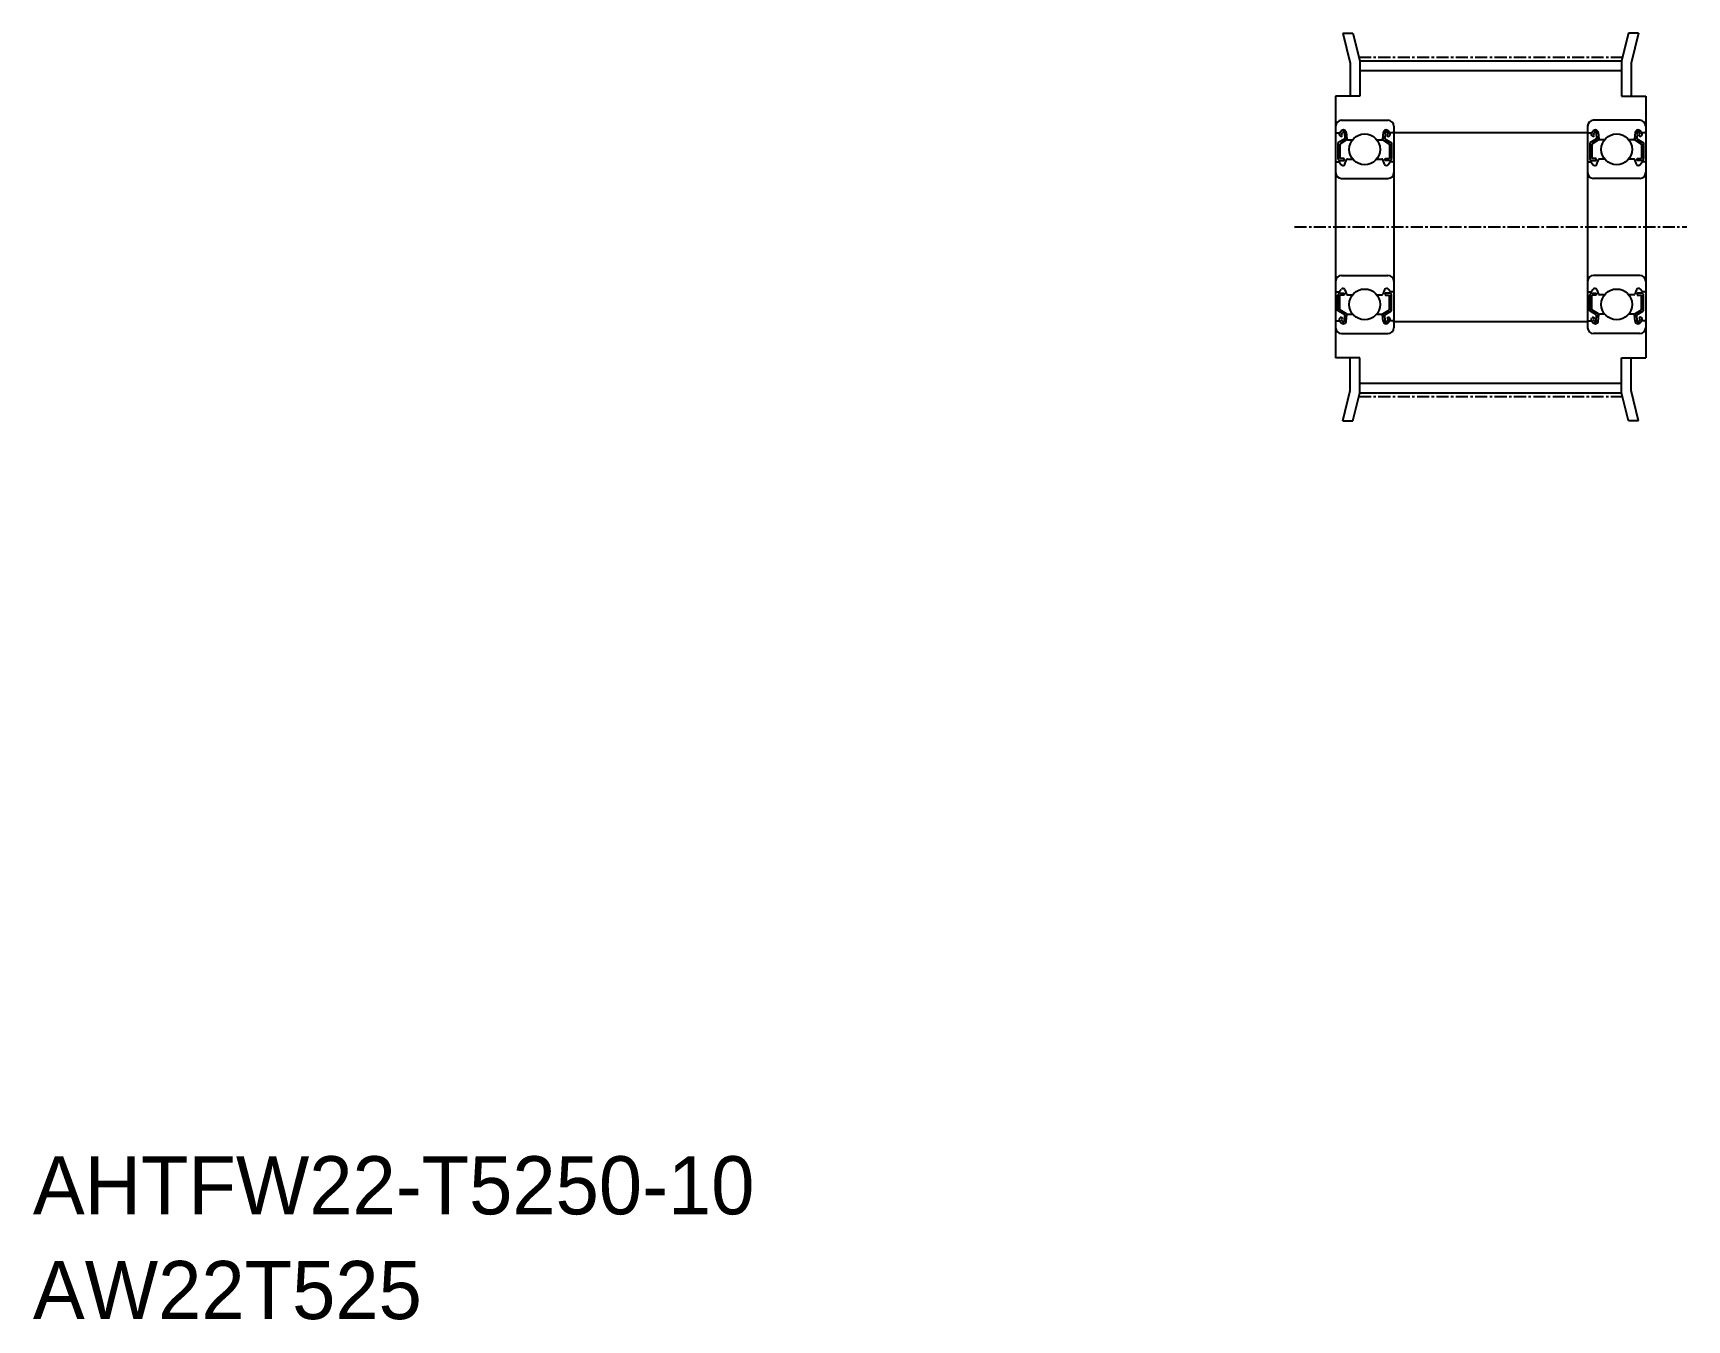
# Model space of a CAD drawing. Extents: x -286 to -115, y -61 to 72.
import ezdxf

# ---------------------------------------------------------------- set-up
doc = ezdxf.new("R2010")
doc.units = 0
doc.linetypes.add('CENTER', pattern=[2, 1.25, -0.25, 0.25, -0.25])
doc.layers.get('0').update_dxf_attribs({"linetype": 'CONTINUOUS'})
doc.layers.add('CENTER', color=1, linetype='CENTER')

msp = doc.modelspace()

# ---------------------------------------------------------------- linework, layer by layer
for p, q in [((-150.8, 71.91), (-150.05, 68.82)), ((-150.8, 71.91), (-149.77, 71.91)), ((-149.77, 71.91), (-149.05, 69.04)), ((-121.33, 71.91), (-122.05, 69.04)), ((-120.3, 71.91), (-121.33, 71.91)), ((-120.3, 71.91), (-121.05, 68.82)), ((-150.05, 68.82), (-150.05, 65.41)), ((-149.05, 69.04), (-149.05, 65.41)), ((-149.05, 69.04), (-122.05, 69.04)), ((-122.05, 69.04), (-122.05, 65.41)), ((-121.05, 68.82), (-121.05, 65.41)), ((-149.05, 68.04), (-122.05, 68.04)), ((-149.05, 65.41), (-151.55, 65.41)), ((-151.55, 65.41), (-151.55, 41.91)), ((-151.55, 65.41), (-151.55, 38.41)), ((-122.05, 65.41), (-119.55, 65.41)), ((-119.55, 65.41), (-119.55, 41.91)), ((-119.55, 65.41), (-119.55, 38.41)), ((-151.55, 62.31), (-151.55, 41.51)), ((-151.45, 61.61), (-151.14, 61.61)), ((-151.14, 61.61), (-150.98, 61.81)), ((-150.99, 61.48), (-150.82, 61.68)), ((-150.85, 61.34), (-150.99, 61.48)), ((-150.95, 62.91), (-146.15, 62.91)), ((-150.65, 61.62), (-150.62, 61.01)), ((-150.45, 61.64), (-150.4, 61)), ((-146.65, 61.64), (-146.7, 61)), ((-146.45, 61.62), (-146.48, 61.01)), ((-146.11, 61.48), (-146.28, 61.68)), ((-146.26, 61.34), (-146.11, 61.48)), ((-145.96, 61.61), (-146.12, 61.81)), ((-145.65, 61.61), (-145.96, 61.61)), ((-145.55, 62.31), (-145.55, 41.51)), ((-125.55, 62.31), (-125.55, 41.51)), ((-125.45, 61.61), (-125.14, 61.61)), ((-125.14, 61.61), (-124.98, 61.81)), ((-124.99, 61.48), (-124.82, 61.68)), ((-124.85, 61.34), (-124.99, 61.48)), ((-120.15, 62.91), (-124.95, 62.91)), ((-124.65, 61.62), (-124.62, 61.01)), ((-124.45, 61.64), (-124.4, 61)), ((-120.65, 61.64), (-120.7, 61)), ((-120.45, 61.62), (-120.48, 61.01)), ((-120.11, 61.48), (-120.28, 61.68)), ((-120.26, 61.34), (-120.11, 61.48)), ((-119.96, 61.61), (-120.12, 61.81)), ((-119.65, 61.61), (-119.96, 61.61)), ((-119.55, 62.31), (-119.55, 41.51)), ((-150.62, 61.01), (-151.32, 60.57)), ((-151.32, 60.57), (-151.32, 58.96)), ((-150.99, 61.2), (-151.13, 61.34)), ((-150.42, 60.9), (-151.12, 60.46)), ((-151.12, 60.46), (-151.12, 58.96)), ((-150.99, 61.2), (-150.85, 61.34)), ((-150.42, 61.25), (-150.42, 60.9)), ((-150.3, 60.91), (-149.78, 60.91)), ((-147.32, 60.91), (-146.8, 60.91)), ((-146.68, 61.25), (-146.68, 60.9)), ((-146.68, 60.9), (-145.98, 60.46)), ((-146.48, 61.01), (-145.78, 60.57)), ((-146.11, 61.2), (-146.26, 61.34)), ((-146.11, 61.2), (-145.97, 61.34)), ((-145.98, 60.46), (-145.98, 58.96)), ((-145.78, 60.57), (-145.78, 58.96)), ((-124.62, 61.01), (-125.32, 60.57)), ((-125.32, 60.57), (-125.32, 58.96)), ((-124.99, 61.2), (-125.13, 61.34)), ((-124.42, 60.9), (-125.12, 60.46)), ((-125.12, 60.46), (-125.12, 58.96)), ((-124.99, 61.2), (-124.85, 61.34)), ((-124.42, 61.25), (-124.42, 60.9)), ((-123.78, 60.91), (-124.3, 60.91)), ((-120.8, 60.91), (-121.32, 60.91)), ((-120.68, 61.25), (-120.68, 60.9)), ((-120.68, 60.9), (-119.98, 60.46)), ((-120.48, 61.01), (-119.78, 60.57)), ((-120.11, 61.2), (-120.26, 61.34)), ((-120.11, 61.2), (-119.97, 61.34)), ((-119.98, 60.46), (-119.98, 58.96)), ((-119.78, 60.57), (-119.78, 58.96)), ((-151.45, 58.61), (-151.2, 58.61)), ((-151.2, 58.61), (-150.97, 58.33)), ((-150.67, 58.96), (-151.12, 58.96)), ((-151.12, 58.76), (-150.67, 58.76)), ((-150.81, 58.26), (-150.78, 58.26)), ((-150.67, 58.76), (-150.67, 58.96)), ((-150.59, 58.4), (-150.43, 58.85)), ((-150.33, 58.91), (-149.78, 58.91)), ((-147.32, 58.91), (-146.77, 58.91)), ((-146.51, 58.4), (-146.68, 58.85)), ((-146.43, 58.76), (-146.43, 58.96)), ((-146.43, 58.96), (-145.98, 58.96)), ((-145.98, 58.76), (-146.43, 58.76)), ((-146.29, 58.26), (-146.32, 58.26)), ((-145.9, 58.61), (-146.13, 58.33)), ((-145.65, 58.61), (-145.9, 58.61)), ((-125.45, 58.61), (-125.2, 58.61)), ((-125.2, 58.61), (-124.97, 58.33)), ((-124.67, 58.96), (-125.12, 58.96)), ((-125.12, 58.76), (-124.67, 58.76)), ((-124.81, 58.26), (-124.78, 58.26)), ((-124.67, 58.76), (-124.67, 58.96)), ((-124.59, 58.4), (-124.43, 58.85)), ((-123.78, 58.91), (-124.33, 58.91)), ((-120.77, 58.91), (-121.32, 58.91)), ((-120.51, 58.4), (-120.68, 58.85)), ((-120.43, 58.76), (-120.43, 58.96)), ((-120.43, 58.96), (-119.98, 58.96)), ((-119.98, 58.76), (-120.43, 58.76)), ((-120.29, 58.26), (-120.32, 58.26)), ((-119.9, 58.61), (-120.13, 58.33)), ((-119.65, 58.61), (-119.9, 58.61)), ((-150.95, 56.91), (-146.15, 56.91)), ((-120.15, 56.91), (-124.95, 56.91)), ((-150.95, 46.91), (-146.15, 46.91)), ((-120.15, 46.91), (-124.95, 46.91)), ((-151.45, 45.21), (-151.2, 45.21)), ((-151.32, 43.25), (-151.32, 44.86)), ((-151.2, 45.21), (-150.97, 45.49)), ((-151.12, 45.06), (-150.67, 45.06)), ((-151.12, 43.36), (-151.12, 44.86)), ((-150.67, 44.86), (-151.12, 44.86)), ((-150.81, 45.56), (-150.78, 45.56)), ((-150.67, 45.06), (-150.67, 44.86)), ((-150.59, 45.43), (-150.43, 44.98)), ((-150.33, 44.91), (-149.78, 44.91)), ((-147.32, 44.91), (-146.77, 44.91)), ((-146.51, 45.43), (-146.68, 44.98)), ((-146.43, 45.06), (-146.43, 44.86)), ((-145.98, 45.06), (-146.43, 45.06)), ((-146.43, 44.86), (-145.98, 44.86)), ((-146.29, 45.56), (-146.32, 45.56)), ((-145.9, 45.21), (-146.13, 45.49)), ((-145.98, 43.36), (-145.98, 44.86)), ((-145.65, 45.21), (-145.9, 45.21)), ((-145.78, 43.25), (-145.78, 44.86)), ((-125.45, 45.21), (-125.2, 45.21)), ((-125.32, 43.25), (-125.32, 44.86)), ((-125.2, 45.21), (-124.97, 45.49)), ((-125.12, 45.06), (-124.67, 45.06)), ((-124.67, 44.86), (-125.12, 44.86)), ((-125.12, 43.36), (-125.12, 44.86)), ((-124.81, 45.56), (-124.78, 45.56)), ((-124.67, 45.06), (-124.67, 44.86)), ((-124.59, 45.43), (-124.43, 44.98)), ((-123.78, 44.91), (-124.33, 44.91)), ((-120.77, 44.91), (-121.32, 44.91)), ((-120.51, 45.43), (-120.68, 44.98)), ((-119.98, 45.06), (-120.43, 45.06)), ((-120.43, 45.06), (-120.43, 44.86)), ((-120.43, 44.86), (-119.98, 44.86)), ((-120.29, 45.56), (-120.32, 45.56)), ((-119.9, 45.21), (-120.13, 45.49)), ((-119.98, 43.36), (-119.98, 44.86)), ((-119.65, 45.21), (-119.9, 45.21)), ((-119.78, 43.25), (-119.78, 44.86)), ((-150.62, 42.82), (-151.32, 43.25)), ((-150.42, 42.93), (-151.12, 43.36)), ((-150.77, 43.15), (-150.77, 43.15)), ((-150.65, 42.2), (-150.62, 42.82)), ((-150.59, 43.04), (-150.59, 43.04)), ((-150.45, 42.19), (-150.4, 42.82)), ((-150.42, 42.58), (-150.42, 42.93)), ((-150.3, 42.91), (-149.78, 42.91)), ((-147.32, 42.91), (-146.8, 42.91)), ((-146.65, 42.19), (-146.7, 42.82)), ((-146.68, 42.93), (-145.98, 43.36)), ((-146.68, 42.58), (-146.68, 42.93)), ((-146.48, 42.82), (-145.78, 43.25)), ((-146.45, 42.2), (-146.48, 42.82)), ((-124.62, 42.82), (-125.32, 43.25)), ((-124.42, 42.93), (-125.12, 43.36)), ((-124.65, 42.2), (-124.62, 42.82)), ((-124.45, 42.19), (-124.4, 42.82)), ((-124.42, 42.58), (-124.42, 42.93)), ((-123.78, 42.91), (-124.3, 42.91)), ((-120.8, 42.91), (-121.32, 42.91)), ((-120.65, 42.19), (-120.7, 42.82)), ((-120.68, 42.93), (-119.98, 43.36)), ((-120.68, 42.58), (-120.68, 42.93)), ((-120.51, 43.04), (-120.51, 43.04)), ((-120.48, 42.82), (-119.78, 43.25)), ((-120.45, 42.2), (-120.48, 42.82)), ((-120.33, 43.15), (-120.33, 43.15)), ((-151.45, 42.21), (-151.14, 42.21)), ((-151.14, 42.21), (-150.98, 42.02)), ((-150.99, 42.62), (-151.13, 42.48)), ((-150.99, 42.62), (-150.85, 42.48)), ((-150.85, 42.48), (-150.99, 42.34)), ((-150.99, 42.34), (-150.82, 42.15)), ((-146.11, 42.34), (-146.28, 42.15)), ((-146.11, 42.62), (-146.26, 42.48)), ((-146.26, 42.48), (-146.11, 42.34)), ((-145.96, 42.21), (-146.12, 42.02)), ((-146.11, 42.62), (-145.97, 42.48)), ((-145.65, 42.21), (-145.96, 42.21)), ((-125.45, 42.21), (-125.14, 42.21)), ((-125.14, 42.21), (-124.98, 42.02)), ((-124.99, 42.62), (-125.13, 42.48)), ((-124.99, 42.62), (-124.85, 42.48)), ((-124.85, 42.48), (-124.99, 42.34)), ((-124.99, 42.34), (-124.82, 42.15)), ((-120.11, 42.34), (-120.28, 42.15)), ((-120.11, 42.62), (-120.26, 42.48)), ((-120.26, 42.48), (-120.11, 42.34)), ((-119.96, 42.21), (-120.12, 42.02)), ((-120.11, 42.62), (-119.97, 42.48)), ((-119.65, 42.21), (-119.96, 42.21)), ((-150.95, 40.91), (-146.15, 40.91)), ((-120.15, 40.91), (-124.95, 40.91)), ((-149.05, 38.41), (-151.55, 38.41)), ((-150.05, 35.01), (-150.05, 38.41)), ((-149.05, 34.79), (-149.05, 38.41)), ((-122.05, 38.41), (-119.55, 38.41)), ((-122.05, 34.79), (-122.05, 38.41)), ((-121.05, 35.01), (-121.05, 38.41)), ((-150.8, 31.91), (-150.05, 35.01)), ((-149.77, 31.91), (-149.05, 34.79)), ((-149.05, 35.78), (-122.05, 35.78)), ((-149.05, 34.79), (-122.05, 34.79)), ((-121.33, 31.91), (-122.05, 34.79)), ((-120.3, 31.91), (-121.05, 35.01)), ((-150.8, 31.91), (-149.77, 31.91)), ((-120.3, 31.91), (-121.33, 31.91))]:
    msp.add_line(p, q)
at = {"color": 7, "linetype": 'CONTINUOUS'}
for p, q in [((-145.55, 61.66), (-125.55, 61.66)), ((-145.55, 42.16), (-125.55, 42.16))]:
    msp.add_line(p, q, dxfattribs=at)
for centre in [(-148.55, 59.91), (-122.55, 59.91), (-148.55, 43.91), (-122.55, 43.91)]:
    msp.add_circle(centre, 1.59)
for centre, radius, start, end in [((-150.95, 62.31), 0.6, 90, 180), ((-151.45, 61.71), 0.1, 180, 270), ((-150.99, 61.48), 0.2, 139.8648, 225.0001), ((-150.75, 61.62), 0.298, 5.0005, 140.1714), ((-150.75, 61.62), 0.0983, 4.6645, 139.9739), ((-146.35, 61.62), 0.298, 39.8286, 174.9997), ((-146.35, 61.62), 0.0983, 40.0264, 175.3357), ((-146.15, 62.31), 0.6, 0, 90), ((-146.11, 61.48), 0.2, 314.9967, 40.1352), ((-145.65, 61.71), 0.1, 269.9995, 359.9913), ((-124.95, 62.31), 0.6, 90, 180), ((-125.45, 61.71), 0.1, 180.0087, 270.0005), ((-124.99, 61.48), 0.2, 139.8648, 225.0033), ((-124.75, 61.62), 0.298, 5.0003, 140.1714), ((-124.75, 61.62), 0.0983, 4.6643, 139.9736), ((-120.35, 61.62), 0.298, 39.8286, 174.9995), ((-120.35, 61.62), 0.0983, 40.0261, 175.3355), ((-120.15, 62.31), 0.6, 0, 90), ((-120.11, 61.48), 0.2, 314.9999, 40.1352), ((-119.65, 61.71), 0.1, 270, 360), ((-150.3, 61.01), 0.1, 185.1444, 270), ((-146.8, 61.01), 0.1, 269.9995, 354.8557), ((-124.3, 61.01), 0.1, 185.1443, 270.0005), ((-120.8, 61.01), 0.1, 270, 354.8556), ((-151.45, 58.51), 0.1, 89.9995, 180), ((-151.12, 58.96), 0.2, 180, 270), ((-150.81, 58.46), 0.2, 220.1384, 270), ((-150.78, 58.46), 0.2, 270, 340.1117), ((-150.33, 58.81), 0.1, 89.9995, 160.1157), ((-146.77, 58.81), 0.1, 19.8845, 90.0002), ((-146.32, 58.46), 0.2, 199.8883, 269.9998), ((-146.29, 58.46), 0.2, 269.9998, 319.8615), ((-145.98, 58.96), 0.2, 269.9998, 359.9956), ((-145.65, 58.51), 0.1, 359.9913, 90.0002), ((-125.45, 58.51), 0.1, 89.9998, 180.0087), ((-125.12, 58.96), 0.2, 180.0044, 270.0002), ((-124.81, 58.46), 0.2, 220.1385, 270.0002), ((-124.78, 58.46), 0.2, 270.0002, 340.1117), ((-124.33, 58.81), 0.1, 89.9998, 160.1155), ((-120.77, 58.81), 0.1, 19.8843, 90.0005), ((-120.32, 58.46), 0.2, 199.8883, 270), ((-120.29, 58.46), 0.2, 270, 319.8616), ((-119.98, 58.96), 0.2, 270, 360), ((-119.65, 58.51), 0.1, 360, 90.0005), ((-150.95, 57.51), 0.6, 180, 270), ((-146.15, 57.51), 0.6, 270, 0), ((-124.95, 57.51), 0.6, 180, 270), ((-120.15, 57.51), 0.6, 270, 0), ((-150.95, 46.31), 0.6, 90, 180), ((-146.15, 46.31), 0.6, 0, 90), ((-124.95, 46.31), 0.6, 90, 180), ((-120.15, 46.31), 0.6, 0, 90), ((-151.45, 45.31), 0.1, 179.9999, 270.0005), ((-151.12, 44.86), 0.2, 90, 179.9999), ((-150.81, 45.36), 0.2, 90, 139.8616), ((-150.78, 45.36), 0.2, 19.8883, 90), ((-150.33, 45.01), 0.1, 199.8843, 270.0005), ((-146.77, 45.01), 0.1, 269.9998, 340.1155), ((-146.32, 45.36), 0.2, 90.0002, 160.1117), ((-146.29, 45.36), 0.2, 40.1385, 90.0002), ((-145.98, 44.86), 0.2, 0.0044, 90.0002), ((-145.65, 45.31), 0.1, 269.9998, 0.0087), ((-125.45, 45.31), 0.1, 179.9913, 270.0002), ((-125.12, 44.86), 0.2, 89.9998, 179.9956), ((-124.81, 45.36), 0.2, 89.9998, 139.8615), ((-124.78, 45.36), 0.2, 19.8883, 89.9998), ((-124.33, 45.01), 0.1, 199.8845, 270.0002), ((-120.77, 45.01), 0.1, 269.9995, 340.1157), ((-120.32, 45.36), 0.2, 90, 160.1117), ((-120.29, 45.36), 0.2, 40.1384, 90), ((-119.98, 44.86), 0.2, 0.0001, 90), ((-119.65, 45.31), 0.1, 269.9995, 0.0001), ((-150.3, 42.81), 0.1, 90, 174.8556), ((-146.8, 42.81), 0.1, 5.1443, 90.0005), ((-124.3, 42.81), 0.1, 89.9995, 174.8557), ((-120.8, 42.81), 0.1, 5.1444, 90), ((-151.45, 42.11), 0.1, 90, 179.9999), ((-150.95, 41.51), 0.6, 180, 270), ((-150.99, 42.34), 0.2, 134.9999, 220.1352), ((-150.75, 42.21), 0.298, 219.8286, 354.9995), ((-150.75, 42.21), 0.0983, 220.0261, 355.3354), ((-146.35, 42.21), 0.298, 185.0003, 320.1714), ((-146.35, 42.21), 0.0983, 184.6643, 319.9736), ((-146.15, 41.51), 0.6, 270, 0), ((-146.11, 42.34), 0.2, 319.8647, 45.0033), ((-145.65, 42.11), 0.1, 0.0087, 90.0005), ((-125.45, 42.11), 0.1, 89.9995, 179.9913), ((-124.95, 41.51), 0.6, 180, 270), ((-124.99, 42.34), 0.2, 134.9967, 220.1353), ((-124.75, 42.21), 0.298, 219.8286, 354.9997), ((-124.75, 42.21), 0.0983, 220.0264, 355.3357), ((-120.35, 42.21), 0.298, 185.0005, 320.1714), ((-120.35, 42.21), 0.0983, 184.6645, 319.9739), ((-120.15, 41.51), 0.6, 270, 0), ((-120.11, 42.34), 0.2, 319.8648, 45.0001), ((-119.65, 42.11), 0.1, 0.0001, 90)]:
    msp.add_arc(centre, radius, start, end)
at = {"layer": 'CENTER', "color": 1, "linetype": 'CENTER'}
for p, q in [((-149.15, 69.42), (-121.96, 69.42)), ((-155.8, 51.91), (-115.3, 51.91)), ((-149.15, 34.41), (-121.96, 34.41))]:
    msp.add_line(p, q, dxfattribs=at)

# ---------------------------------------------------------------- texts
at = {"color": 7, "linetype": 'CONTINUOUS'}
for s, p in [('AHTFW22-T5250-10', (-285.99, -50)), ('AW22T525', (-285.99, -60.81))]:
    msp.add_text(s, height=6, dxfattribs=at).set_placement(p)

doc.saveas('drawing.dxf')
